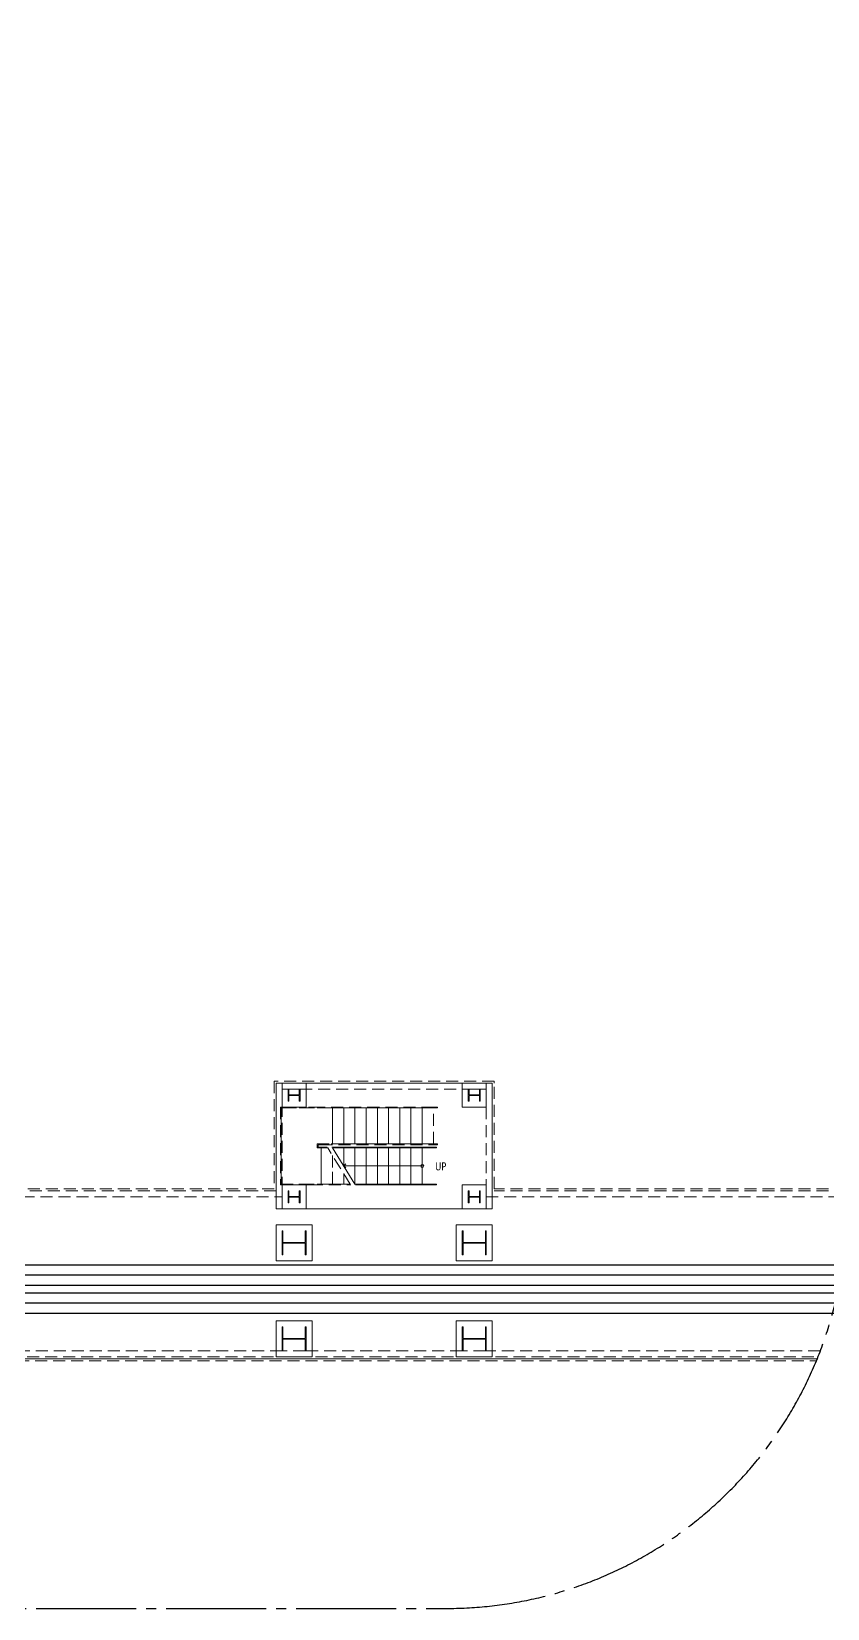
# Model space of a CAD drawing. Extents: x -18489 to 27370, y -8745 to 11880.
# Drawn here: x -10025 to -8037, y -1599 to 2342 of the extents above; entities that cross this region are included whole.
import ezdxf

# ---------------------------------------------------------------- set-up
doc = ezdxf.new("R2010")
doc.units = 0
doc.header["$LTSCALE"] = 100
for name, pattern in [('X-CUB3-L10$0$4', [2, 1.25, -0.25, 0.25, -0.25]), ('X-CUB3-L10$0$COL-CEN-LIN', [3.25, 2.5, -0.25, 0.25, -0.25]), ('X-CUB3-L10$0$JJP_虛線(退縮線、投影線、地下室範圍、非屬本工程、圖面分區)', [0.45, 0.3, -0.15])]:
    doc.linetypes.add(name, pattern=pattern)
for name, color, linetype in [('188K-SM-07-F10-MECH-WWR-PIPE-Y2257103$0$M-P-PIPE-29', 6, 'Continuous'), ('188K-SM-07-F10-MECH-WWR-PIPE-Y2257103$0$M-P-PIPE-35', 1, 'Continuous'), ('X-CUB3-L10$0$A-STRS.Newcub', 8, 'Continuous'), ('X-CUB3-L10$0$A-WALL-EX.Newcub', 8, 'Continuous'), ('X-CUB3-L10$0$S-COL.Newcub', 8, 'Continuous'), ('X-CUB3-L10$0$S-管架新.Newcub', 8, 'Continuous'), ('X-CUB3-L10$0$S-管橋立面.Newcub', 8, 'Continuous'), ('X-CUB3-L10$0$S-管橋結構.Newcub', 8, 'Continuous'), ('X-CUB3-L10$0$SITE-BDG', 8, 'X-CUB3-L10$0$4')]:
    doc.layers.add(name, color=color, linetype=linetype)
doc.styles.add('X-CUB3-L10$0$Standard', font='', dxfattribs={"width": 0.8})
doc.styles.get('X-CUB3-L10$0$Standard').set_extended_font_data('Microsoft JhengHei')

# ---------------------------------------------------------------- blocks, each defined once
blk = doc.blocks.new('X-CUB3-L10$0$板_7_1', base_point=(-9414.6, -600))
at = {"layer": 'X-CUB3-L10$0$S-管架新.Newcub', "color": 15, "lineweight": 0, "flags": 128}
blk.add_lwpolyline([(-9414.6, -600), (-8874.6, -600), (-8874.6, -286), (-9414.6, -286)], close=True, dxfattribs=at)
blk = doc.blocks.new('X-CUB3-L10$0$樓梯_4_1')
at = {"layer": 'X-CUB3-L10$0$A-STRS.Newcub', "color": 12, "linetype": 'X-CUB3-L10$0$JJP_虛線(退縮線、投影線、地下室範圍、非屬本工程、圖面分區)', "lineweight": 0}
for p, q in [((-9303.6, -346), (-9403.6, -346)), ((-9403.6, -346), (-9403.6, -540)), ((-9401.6, -538), (-9401.6, -348)), ((-9401.6, -348), (-9303.6, -348)), ((-9273.6, -348), (-9401.6, -348)), ((-9401.6, -348), (-9401.6, -538)), ((-9303.6, -348), (-9303.6, -346)), ((-9021.6, -346), (-9303.6, -346)), ((-9303.6, -346), (-9303.6, -348)), ((-9303.6, -348), (-9021.6, -348)), ((-9273.6, -438), (-9273.6, -348)), ((-9273.6, -348), (-9273.6, -438)), ((-9245.6, -348), (-9273.6, -348)), ((-9245.6, -438), (-9245.6, -348)), ((-9245.6, -348), (-9245.6, -438)), ((-9217.6, -348), (-9245.6, -348)), ((-9217.6, -438), (-9217.6, -348)), ((-9217.6, -348), (-9217.6, -438)), ((-9189.6, -348), (-9217.6, -348)), ((-9189.6, -438), (-9189.6, -348)), ((-9189.6, -348), (-9189.6, -438)), ((-9161.6, -348), (-9189.6, -348)), ((-9161.6, -438), (-9161.6, -348)), ((-9161.6, -348), (-9161.6, -438)), ((-9133.6, -348), (-9161.6, -348)), ((-9133.6, -438), (-9133.6, -348)), ((-9133.6, -348), (-9133.6, -438)), ((-9105.6, -348), (-9133.6, -348)), ((-9105.6, -438), (-9105.6, -348)), ((-9105.6, -348), (-9105.6, -438)), ((-9077.6, -348), (-9105.6, -348)), ((-9077.6, -438), (-9077.6, -348)), ((-9077.6, -348), (-9077.6, -438)), ((-9049.6, -348), (-9077.6, -348)), ((-9049.6, -438), (-9049.6, -348)), ((-9049.6, -348), (-9049.6, -438)), ((-9021.6, -348), (-9049.6, -348)), ((-9011.6, -346), (-9021.6, -346)), ((-9021.6, -348), (-9011.6, -348)), ((-9021.6, -438), (-9021.6, -348)), ((-9011.6, -348), (-9011.6, -346)), ((-9305.6, -438), (-9311.6, -438)), ((-9311.6, -438), (-9311.6, -448)), ((-9311.6, -448), (-9311.6, -438)), ((-9311.6, -438), (-9273.6, -438)), ((-9311.6, -448), (-9285.4, -448)), ((-9301.6, -448), (-9311.6, -448)), ((-9309.6, -446), (-9309.6, -440)), ((-9309.6, -440), (-9305.6, -440)), ((-9286.7, -446), (-9309.6, -446)), ((-9305.6, -440), (-9305.6, -438)), ((-9303.6, -438), (-9305.6, -438)), ((-9305.6, -438), (-9305.6, -440)), ((-9305.6, -440), (-9303.6, -440)), ((-9303.6, -440), (-9303.6, -438)), ((-9021.6, -438), (-9303.6, -438)), ((-9303.6, -438), (-9303.6, -440)), ((-9303.6, -440), (-9021.6, -440)), ((-9285.4, -448), (-9301.6, -448)), ((-9301.6, -448), (-9301.6, -538)), ((-9301.6, -538), (-9301.6, -448)), ((-9229.4, -538), (-9285.4, -448)), ((-9273.6, -438), (-9245.6, -438)), ((-9273.6, -466.9), (-9273.6, -538)), ((-9273.6, -538), (-9273.6, -466.9)), ((-9245.6, -438), (-9217.6, -438)), ((-9217.6, -438), (-9189.6, -438)), ((-9189.6, -438), (-9161.6, -438)), ((-9161.6, -438), (-9133.6, -438)), ((-9133.6, -438), (-9105.6, -438)), ((-9105.6, -438), (-9077.6, -438)), ((-9077.6, -438), (-9049.6, -438)), ((-9049.6, -438), (-9021.6, -438)), ((-9011.6, -438), (-9021.6, -438)), ((-9021.6, -440), (-9011.6, -440)), ((-9011.6, -440), (-9011.6, -438)), ((-9245.6, -511.9), (-9245.6, -538)), ((-9245.6, -538), (-9245.6, -511.9)), ((-9403.6, -540), (-9327.6, -540)), ((-9327.6, -538), (-9401.6, -538)), ((-9401.6, -538), (-9301.6, -538)), ((-9229.4, -538), (-9327.6, -538)), ((-9327.6, -538), (-9327.6, -540)), ((-9327.6, -540), (-9327.6, -538)), ((-9327.6, -540), (-9228.2, -540)), ((-9301.6, -538), (-9273.6, -538)), ((-9273.6, -538), (-9245.6, -538)), ((-9245.6, -538), (-9229.4, -538))]:
    blk.add_line(p, q, dxfattribs=at)
at = {"layer": 'X-CUB3-L10$0$A-STRS.Newcub', "color": 12, "lineweight": 0}
for p, q in [((-9049.6, -446), (-9274.9, -446)), ((-9273.6, -448), (-9049.6, -448)), ((-9245.6, -448), (-9273.6, -448)), ((-9217.6, -538), (-9273.6, -448)), ((-9217.6, -448), (-9245.6, -448)), ((-9245.6, -448), (-9245.6, -493)), ((-9245.6, -493), (-9245.6, -448)), ((-9189.6, -448), (-9217.6, -448)), ((-9217.6, -448), (-9217.6, -538)), ((-9217.6, -538), (-9217.6, -448)), ((-9161.6, -448), (-9189.6, -448)), ((-9189.6, -448), (-9189.6, -538)), ((-9189.6, -538), (-9189.6, -448)), ((-9133.6, -448), (-9161.6, -448)), ((-9161.6, -448), (-9161.6, -538)), ((-9161.6, -538), (-9161.6, -448)), ((-9105.6, -448), (-9133.6, -448)), ((-9133.6, -448), (-9133.6, -538)), ((-9133.6, -538), (-9133.6, -448)), ((-9077.6, -448), (-9105.6, -448)), ((-9105.6, -448), (-9105.6, -538)), ((-9105.6, -538), (-9105.6, -448)), ((-9049.6, -448), (-9077.6, -448)), ((-9077.6, -448), (-9077.6, -538)), ((-9077.6, -538), (-9077.6, -448)), ((-9013.6, -446), (-9049.6, -446)), ((-9049.6, -448), (-9013.6, -448)), ((-9049.6, -538), (-9049.6, -448)), ((-9013.6, -448), (-9013.6, -446)), ((-9049.6, -538), (-9217.6, -538)), ((-9217.6, -538), (-9189.6, -538)), ((-9216.4, -540), (-9049.6, -540)), ((-9189.6, -538), (-9161.6, -538)), ((-9161.6, -538), (-9133.6, -538)), ((-9133.6, -538), (-9105.6, -538)), ((-9105.6, -538), (-9077.6, -538)), ((-9077.6, -538), (-9049.6, -538)), ((-9013.6, -538), (-9049.6, -538)), ((-9049.6, -540), (-9013.6, -540)), ((-9013.6, -540), (-9013.6, -538))]:
    blk.add_line(p, q, dxfattribs=at)
at = {"layer": 'X-CUB3-L10$0$A-STRS.Newcub', "color": 8, "lineweight": 0}
for p, q in [((-9240.6, -488), (-9245.6, -493)), ((-9077.6, -493), (-9245.6, -493)), ((-9245.6, -493), (-9240.6, -498)), ((-9049.6, -493), (-9077.6, -493))]:
    blk.add_line(p, q, dxfattribs=at)
at = {"layer": 'X-CUB3-L10$0$A-STRS.Newcub', "color": 8, "lineweight": 0, "flags": 128}
blk.add_lwpolyline([(-9049.6, -489.2, 1), (-9049.6, -496.7, 1)], format="xyb", close=True, dxfattribs=at)
at = {"layer": 'X-CUB3-L10$0$A-STRS.Newcub', "color": 4, "lineweight": 0, "insert": (-9017, -494), "char_height": 20, "attachment_point": 4, "style": 'X-CUB3-L10$0$Standard'}
blk.add_mtext('\\A1;{\\pql;\\fMicrosoft JhengHei|b0|i0|c136|p34;UP}', dxfattribs=at)
blk = doc.blocks.new('X-CUB3-L10$0$牆_47_1', base_point=(-15088.1, -570))
at = {"layer": 'X-CUB3-L10$0$S-管橋立面.Newcub', "color": 12, "linetype": 'X-CUB3-L10$0$JJP_虛線(退縮線、投影線、地下室範圍、非屬本工程、圖面分區)', "lineweight": 0}
for p, q in [((-9414.6, -550), (-9414.6, -555)), ((-9414.6, -555), (-15088.1, -555))]:
    blk.add_line(p, q, dxfattribs=at)
at = {"layer": 'X-CUB3-L10$0$S-管橋立面.Newcub', "color": 12, "linetype": 'X-CUB3-L10$0$JJP_虛線(退縮線、投影線、地下室範圍、非屬本工程、圖面分區)', "lineweight": 0, "flags": 128}
for points in [[(-9419.6, -550), (-15088.1, -550)], [(-9399.6, -550), (-9399.6, -555)], [(-15088.1, -570), (-9399.6, -570)], [(-9399.6, -555), (-9399.6, -570)]]:
    blk.add_lwpolyline(points, dxfattribs=at)
blk = doc.blocks.new('X-CUB3-L10$0$牆_50_1', base_point=(-9399.6, -570))
at = {"layer": 'X-CUB3-L10$0$S-管橋立面.Newcub', "color": 12, "linetype": 'X-CUB3-L10$0$JJP_虛線(退縮線、投影線、地下室範圍、非屬本工程、圖面分區)', "lineweight": 0}
for p, q in [((-9414.6, -286), (-9414.6, -301)), ((-9414.6, -301), (-9414.6, -550)), ((-9414.6, -550), (-9414.6, -555))]:
    blk.add_line(p, q, dxfattribs=at)
at = {"layer": 'X-CUB3-L10$0$S-管橋立面.Newcub', "color": 12, "linetype": 'X-CUB3-L10$0$JJP_虛線(退縮線、投影線、地下室範圍、非屬本工程、圖面分區)', "lineweight": 0, "flags": 128}
for points in [[(-9419.6, -281), (-9414.6, -281)], [(-9419.6, -281), (-9419.6, -550)], [(-9399.6, -550), (-9399.6, -301)]]:
    blk.add_lwpolyline(points, dxfattribs=at)
blk = doc.blocks.new('X-CUB3-L10$0$牆_51_1', base_point=(-9399.6, -301))
at = {"layer": 'X-CUB3-L10$0$S-管橋立面.Newcub', "color": 12, "linetype": 'X-CUB3-L10$0$JJP_虛線(退縮線、投影線、地下室範圍、非屬本工程、圖面分區)', "lineweight": 0}
for p, q in [((-9399.6, -286), (-9414.6, -286)), ((-8889.6, -286), (-9399.6, -286)), ((-8874.6, -286), (-8889.6, -286))]:
    blk.add_line(p, q, dxfattribs=at)
at = {"layer": 'X-CUB3-L10$0$S-管橋立面.Newcub', "color": 12, "linetype": 'X-CUB3-L10$0$JJP_虛線(退縮線、投影線、地下室範圍、非屬本工程、圖面分區)', "lineweight": 0, "flags": 128}
for points in [[(-8869.6, -281), (-9414.6, -281)], [(-9399.6, -301), (-9384.6, -301)], [(-9382.6, -301), (-9356.6, -301)], [(-9354.6, -301), (-8934.6, -301)], [(-8932.6, -301), (-8906.6, -301)], [(-8904.6, -301), (-8889.6, -301)], [(-8869.6, -281), (-8869.6, -286)]]:
    blk.add_lwpolyline(points, dxfattribs=at)
blk = doc.blocks.new('X-CUB3-L10$0$牆_52_1', base_point=(-8889.6, -301))
at = {"layer": 'X-CUB3-L10$0$S-管橋立面.Newcub', "color": 12, "linetype": 'X-CUB3-L10$0$JJP_虛線(退縮線、投影線、地下室範圍、非屬本工程、圖面分區)', "lineweight": 0}
for p, q in [((-8874.6, -301), (-8874.6, -286)), ((-8874.6, -550), (-8874.6, -301)), ((-8874.6, -555), (-8874.6, -550))]:
    blk.add_line(p, q, dxfattribs=at)
at = {"layer": 'X-CUB3-L10$0$S-管橋立面.Newcub', "color": 12, "linetype": 'X-CUB3-L10$0$JJP_虛線(退縮線、投影線、地下室範圍、非屬本工程、圖面分區)', "lineweight": 0, "flags": 128}
for points in [[(-8889.6, -301), (-8889.6, -550)], [(-8869.6, -550), (-8869.6, -286)]]:
    blk.add_lwpolyline(points, dxfattribs=at)
blk = doc.blocks.new('X-CUB3-L10$0$柱_47_1', base_point=(-8889.6, -925))
at = {"layer": 'X-CUB3-L10$0$S-管橋結構.Newcub', "color": 2, "lineweight": 0, "flags": 128}
blk.add_lwpolyline([(-8889.6, -895), (-8891.6, -895), (-8891.6, -924), (-8947.6, -924), (-8947.6, -895), (-8949.6, -895), (-8949.6, -955), (-8947.6, -955), (-8947.6, -926), (-8891.6, -926), (-8891.6, -955), (-8889.6, -955)], close=True, dxfattribs=at)
blk = doc.blocks.new('X-CUB3-L10$0$柱_48_1', base_point=(-8889.6, -685))
at = {"layer": 'X-CUB3-L10$0$S-管橋結構.Newcub', "color": 2, "lineweight": 0, "flags": 128}
blk.add_lwpolyline([(-8889.6, -655), (-8891.6, -655), (-8891.6, -684), (-8947.6, -684), (-8947.6, -655), (-8949.6, -655), (-8949.6, -715), (-8947.6, -715), (-8947.6, -686), (-8891.6, -686), (-8891.6, -715), (-8889.6, -715)], close=True, dxfattribs=at)
blk = doc.blocks.new('X-CUB3-L10$0$柱_49_1', base_point=(-8919.6, -685))
at = {"layer": 'X-CUB3-L10$0$S-管橋結構.Newcub', "color": 1, "lineweight": 0, "flags": 128}
blk.add_lwpolyline([(-8964.6, -730), (-8874.6, -730), (-8874.6, -640), (-8964.6, -640)], close=True, dxfattribs=at)
blk = doc.blocks.new('X-CUB3-L10$0$柱_50_1', base_point=(-8919.6, -925))
at = {"layer": 'X-CUB3-L10$0$S-管橋結構.Newcub', "color": 1, "lineweight": 0, "flags": 128}
blk.add_lwpolyline([(-8964.6, -970), (-8874.6, -970), (-8874.6, -880), (-8964.6, -880)], close=True, dxfattribs=at)
blk = doc.blocks.new('X-CUB3-L10$0$柱_51_1', base_point=(-9339.6, -925))
at = {"layer": 'X-CUB3-L10$0$S-管橋結構.Newcub', "color": 2, "lineweight": 0, "flags": 128}
blk.add_lwpolyline([(-9339.6, -895), (-9341.6, -895), (-9341.6, -924), (-9397.6, -924), (-9397.6, -895), (-9399.6, -895), (-9399.6, -955), (-9397.6, -955), (-9397.6, -926), (-9341.6, -926), (-9341.6, -955), (-9339.6, -955)], close=True, dxfattribs=at)
blk = doc.blocks.new('X-CUB3-L10$0$柱_52_1', base_point=(-9339.6, -685))
at = {"layer": 'X-CUB3-L10$0$S-管橋結構.Newcub', "color": 2, "lineweight": 0, "flags": 128}
blk.add_lwpolyline([(-9339.6, -655), (-9341.6, -655), (-9341.6, -684), (-9397.6, -684), (-9397.6, -655), (-9399.6, -655), (-9399.6, -715), (-9397.6, -715), (-9397.6, -686), (-9341.6, -686), (-9341.6, -715), (-9339.6, -715)], close=True, dxfattribs=at)
blk = doc.blocks.new('X-CUB3-L10$0$柱_53_1', base_point=(-9369.6, -685))
at = {"layer": 'X-CUB3-L10$0$S-管橋結構.Newcub', "color": 1, "lineweight": 0, "flags": 128}
blk.add_lwpolyline([(-9414.6, -730), (-9324.6, -730), (-9324.6, -640), (-9414.6, -640)], close=True, dxfattribs=at)
blk = doc.blocks.new('X-CUB3-L10$0$柱_54_1', base_point=(-9369.6, -925))
at = {"layer": 'X-CUB3-L10$0$S-管橋結構.Newcub', "color": 1, "lineweight": 0, "flags": 128}
blk.add_lwpolyline([(-9414.6, -970), (-9324.6, -970), (-9324.6, -880), (-9414.6, -880)], close=True, dxfattribs=at)
blk = doc.blocks.new('X-CUB3-L10$0$柱_55_1', base_point=(-8904.6, -316))
at = {"layer": 'X-CUB3-L10$0$S-管橋結構.Newcub', "color": 2, "lineweight": 0, "flags": 128}
blk.add_lwpolyline([(-8904.6, -301), (-8906.6, -301), (-8906.6, -315), (-8932.6, -315), (-8932.6, -301), (-8934.6, -301), (-8934.6, -331), (-8932.6, -331), (-8932.6, -317), (-8906.6, -317), (-8906.6, -331), (-8904.6, -331)], close=True, dxfattribs=at)
blk = doc.blocks.new('X-CUB3-L10$0$柱_56_1', base_point=(-8919.6, -316))
at = {"layer": 'X-CUB3-L10$0$S-管橋結構.Newcub', "color": 1, "lineweight": 0, "flags": 128}
blk.add_lwpolyline([(-8949.6, -346), (-8889.6, -346), (-8889.6, -286), (-8949.6, -286)], close=True, dxfattribs=at)
blk = doc.blocks.new('X-CUB3-L10$0$柱_57_1', base_point=(-9369.6, -316))
at = {"layer": 'X-CUB3-L10$0$S-管橋結構.Newcub', "color": 1, "lineweight": 0, "flags": 128}
blk.add_lwpolyline([(-9399.6, -346), (-9339.6, -346), (-9339.6, -286), (-9399.6, -286)], close=True, dxfattribs=at)
blk = doc.blocks.new('X-CUB3-L10$0$柱_58_1', base_point=(-9354.6, -570))
at = {"layer": 'X-CUB3-L10$0$S-COL.Newcub', "color": 2, "lineweight": 0, "flags": 128}
blk.add_lwpolyline([(-9354.6, -555), (-9356.6, -555), (-9356.6, -569), (-9382.6, -569), (-9382.6, -555), (-9384.6, -555), (-9384.6, -585), (-9382.6, -585), (-9382.6, -571), (-9356.6, -571), (-9356.6, -585), (-9354.6, -585)], close=True, dxfattribs=at)
blk = doc.blocks.new('X-CUB3-L10$0$柱_59_1', base_point=(-9369.6, -570))
at = {"layer": 'X-CUB3-L10$0$S-管橋結構.Newcub', "color": 1, "lineweight": 0, "flags": 128}
blk.add_lwpolyline([(-9399.6, -600), (-9339.6, -600), (-9339.6, -540), (-9399.6, -540)], close=True, dxfattribs=at)
blk = doc.blocks.new('X-CUB3-L10$0$柱_60_1', base_point=(-8904.6, -570))
at = {"layer": 'X-CUB3-L10$0$S-COL.Newcub', "color": 2, "lineweight": 0, "flags": 128}
blk.add_lwpolyline([(-8904.6, -555), (-8906.6, -555), (-8906.6, -569), (-8932.6, -569), (-8932.6, -555), (-8934.6, -555), (-8934.6, -585), (-8932.6, -585), (-8932.6, -571), (-8906.6, -571), (-8906.6, -585), (-8904.6, -585)], close=True, dxfattribs=at)
blk = doc.blocks.new('X-CUB3-L10$0$柱_61_1', base_point=(-8919.6, -570))
at = {"layer": 'X-CUB3-L10$0$S-管橋結構.Newcub', "color": 1, "lineweight": 0, "flags": 128}
blk.add_lwpolyline([(-8949.6, -600), (-8889.6, -600), (-8889.6, -540), (-8949.6, -540)], close=True, dxfattribs=at)
blk = doc.blocks.new('X-CUB3-L10$0$柱_84_1', base_point=(-9354.6, -316))
at = {"layer": 'X-CUB3-L10$0$S-管橋結構.Newcub', "color": 2, "lineweight": 0, "flags": 128}
blk.add_lwpolyline([(-9354.6, -301), (-9356.6, -301), (-9356.6, -315), (-9382.6, -315), (-9382.6, -301), (-9384.6, -301), (-9384.6, -331), (-9382.6, -331), (-9382.6, -317), (-9356.6, -317), (-9356.6, -331), (-9354.6, -331)], close=True, dxfattribs=at)
blk = doc.blocks.new('X-CUB3-L10')
at = {"layer": 'X-CUB3-L10$0$A-WALL-EX.Newcub', "color": 12, "linetype": 'X-CUB3-L10$0$JJP_虛線(退縮線、投影線、地下室範圍、非屬本工程、圖面分區)', "lineweight": 0, "flags": 128}
for points in [[(-16136.2, -980), (-8065.1, -980)], [(-8063.1, -975), (-16131.2, -975)]]:
    blk.add_lwpolyline(points, dxfattribs=at)
at = {"layer": 'X-CUB3-L10$0$S-管橋立面.Newcub', "color": 12, "linetype": 'X-CUB3-L10$0$JJP_虛線(退縮線、投影線、地下室範圍、非屬本工程、圖面分區)', "lineweight": 0}
for p, q in [((-8874.6, -555), (-8874.6, -550)), ((-8889.6, -555), (-8889.7, -555)), ((-7989.3, -555), (-8869.6, -555)), ((-16111.2, -970), (-8061, -970))]:
    blk.add_line(p, q, dxfattribs=at)
at = {"layer": 'X-CUB3-L10$0$S-管橋立面.Newcub', "color": 12, "linetype": 'X-CUB3-L10$0$JJP_虛線(退縮線、投影線、地下室範圍、非屬本工程、圖面分區)', "lineweight": 0, "flags": 128}
for points in [[(-8889.6, -550), (-8889.7, -550)], [(-8889.7, -550), (-8889.7, -555)], [(-7989.3, -550), (-8869.6, -550)], [(-8889.7, -555), (-8889.7, -570)], [(-8889.7, -570), (-7989.3, -570)], [(-16131.2, -975), (-8063.1, -975)], [(-9399.6, -955), (-13389.6, -955)], [(-9341.6, -955), (-9397.6, -955)], [(-8949.6, -955), (-9339.6, -955)], [(-8891.6, -955), (-8947.6, -955)], [(-8055.2, -955), (-8889.6, -955)]]:
    blk.add_lwpolyline(points, dxfattribs=at)
at = {"layer": 'X-CUB3-L10$0$SITE-BDG', "linetype": 'X-CUB3-L10$0$COL-CEN-LIN'}
blk.add_lwpolyline([(-18434.9, 10960.9), (-18489.2, -593.8, 0.415596), (-17489.2, -1598.5), (-8989.4, -1598.5, 0.412805), (-7989.5, -603.2), (-7950.7, 7655.1)], format="xyb", dxfattribs=at)
at = {"layer": 'X-CUB3-L10$0$A-STRS.Newcub', "color": 8, "lineweight": 0}
blk.add_blockref('X-CUB3-L10$0$樓梯_4_1', (0, 0), dxfattribs=at)
at = {"layer": 'X-CUB3-L10$0$S-COL.Newcub', "color": 1, "lineweight": 0}
for name, p in [('X-CUB3-L10$0$柱_58_1', (-9354.6, -570)), ('X-CUB3-L10$0$柱_60_1', (-8904.6, -570))]:
    blk.add_blockref(name, p, dxfattribs=at)
at = {"layer": 'X-CUB3-L10$0$S-管架新.Newcub', "color": 15, "lineweight": 0}
blk.add_blockref('X-CUB3-L10$0$板_7_1', (-9414.6, -600), dxfattribs=at)
at = {"layer": 'X-CUB3-L10$0$S-管橋立面.Newcub', "color": 1, "lineweight": 0}
for name, p in [('X-CUB3-L10$0$牆_50_1', (-9399.6, -570)), ('X-CUB3-L10$0$牆_51_1', (-9399.6, -301)), ('X-CUB3-L10$0$牆_52_1', (-8889.6, -301)), ('X-CUB3-L10$0$牆_47_1', (-15088.1, -570))]:
    blk.add_blockref(name, p, dxfattribs=at)
at = {"layer": 'X-CUB3-L10$0$S-管橋結構.Newcub', "color": 1, "lineweight": 0}
for name, p in [('X-CUB3-L10$0$柱_57_1', (-9369.6, -316)), ('X-CUB3-L10$0$柱_84_1', (-9354.6, -316)), ('X-CUB3-L10$0$柱_56_1', (-8919.6, -316)), ('X-CUB3-L10$0$柱_55_1', (-8904.6, -316)), ('X-CUB3-L10$0$柱_59_1', (-9369.6, -570)), ('X-CUB3-L10$0$柱_61_1', (-8919.6, -570)), ('X-CUB3-L10$0$柱_53_1', (-9369.6, -685)), ('X-CUB3-L10$0$柱_52_1', (-9339.6, -685)), ('X-CUB3-L10$0$柱_49_1', (-8919.6, -685)), ('X-CUB3-L10$0$柱_48_1', (-8889.6, -685)), ('X-CUB3-L10$0$柱_54_1', (-9369.6, -925)), ('X-CUB3-L10$0$柱_51_1', (-9339.6, -925)), ('X-CUB3-L10$0$柱_50_1', (-8919.6, -925)), ('X-CUB3-L10$0$柱_47_1', (-8889.6, -925))]:
    blk.add_blockref(name, p, dxfattribs=at)
blk = doc.blocks.new('188K-SM-07-F10-MECH-WWR-PIPE-Y2257103')
at = {"layer": '188K-SM-07-F10-MECH-WWR-PIPE-Y2257103$0$M-P-PIPE-29'}
for p, q in [((-15699.2, -809.9), (2045.9, -809.9)), ((-15699.2, -835.3), (2045.9, -835.3)), ((-15699.2, -860.7), (2045.9, -860.7))]:
    blk.add_line(p, q, dxfattribs=at)
at = {"layer": '188K-SM-07-F10-MECH-WWR-PIPE-Y2257103$0$M-P-PIPE-35'}
for p, q in [((-15549.2, -739.9), (1895.9, -739.9)), ((-15549.2, -765.3), (1895.9, -765.3)), ((-15549.2, -790.7), (1895.9, -790.7))]:
    blk.add_line(p, q, dxfattribs=at)

msp = doc.modelspace()

# ---------------------------------------------------------------- block references
for name in ['X-CUB3-L10', '188K-SM-07-F10-MECH-WWR-PIPE-Y2257103']:
    msp.add_blockref(name, (0, 0))

doc.saveas('drawing.dxf')
